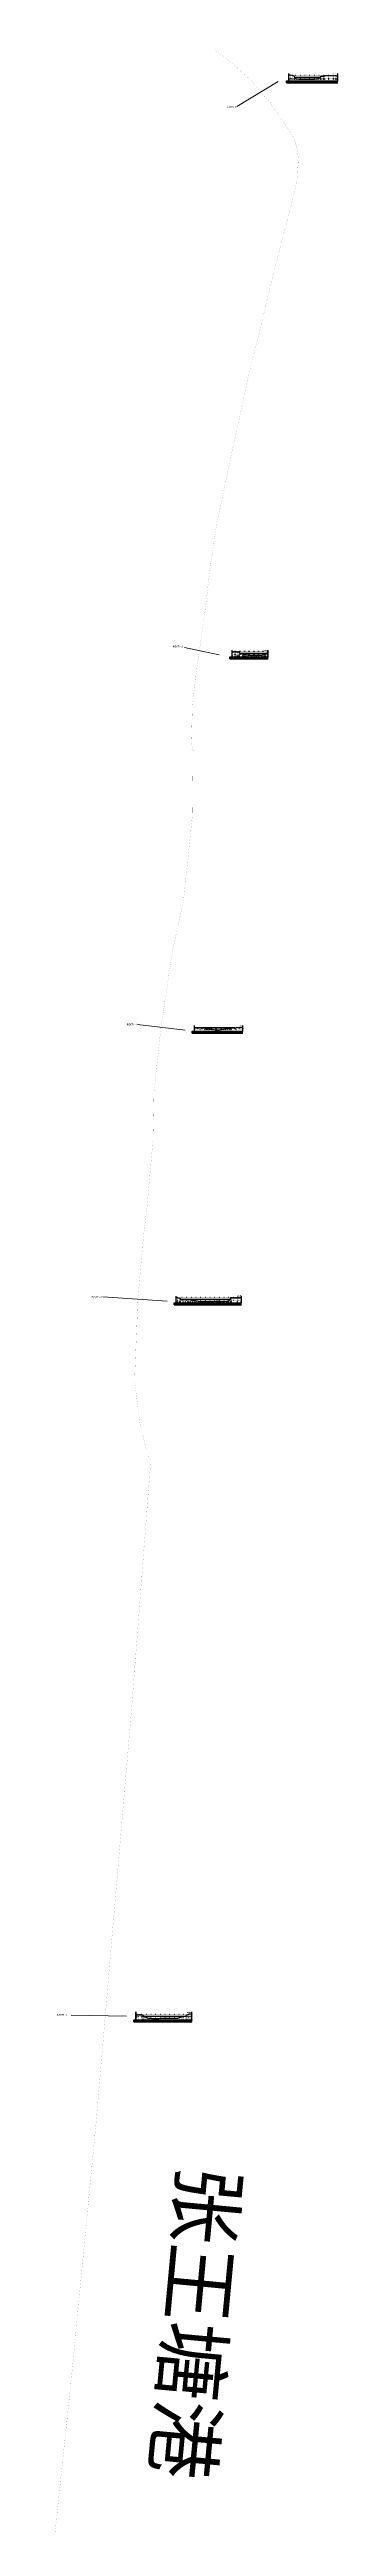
# Model space of a CAD drawing. Extents: x 492136 to 493043, y 3422856 to 3431441.
# Drawn here: x 492542 to 493043, y 3427133 to 3431441 of the extents above; entities that cross this region are included whole.
import ezdxf
from ezdxf.enums import TextEntityAlignment as Align

# ---------------------------------------------------------------- set-up
doc = ezdxf.new("R2010")
doc.units = 0
doc.header["$LTSCALE"] = 0.5
doc.linetypes.add('X4', pattern=[1.6, 0, -1.6])
for name, color, linetype in [('DMX', 1, 'CONTINUOUS'), ('zdm1', 2, 'CONTINUOUS'), ('ZDMT5', 3, 'CONTINUOUS'), ('ZJ', 7, 'CONTINUOUS'), ('图层1', 4, 'CONTINUOUS'), ('断面线', 7, 'CONTINUOUS'), ('河道名称', 7, 'CONTINUOUS')]:
    doc.layers.add(name, color=color, linetype=linetype)
doc.layers.add('县级河道', color=12, linetype='CONTINUOUS', lineweight=60)
doc.layers.add('断面号', color=7, linetype='CONTINUOUS', lineweight=30)
doc.styles.add('HZ', font='rs.shx', dxfattribs={"width": 0.8, "bigfont": 'hztxt.shx'})
doc.styles.add('宋体', font='')
doc.styles.add('微软雅黑', font='msyh.ttf')
doc.styles.get('宋体').set_extended_font_data('SimSun')

msp = doc.modelspace()

# ---------------------------------------------------------------- linework, layer by layer
at = {"layer": 'DMX', "linetype": 'Continuous', "flags": 128}
for points in [[(492957.4, 3431396.7), (492959.2, 3431396.8), (492962.3, 3431396.6), (492965.9, 3431394.4), (492966.1, 3431394.4), (492966.8, 3431392.5), (492969.7, 3431389.7), (492973.8, 3431389.6), (492979.1, 3431389.4), (492985.1, 3431389.3), (492987.9, 3431389.3), (492991.7, 3431389.4), (492996.8, 3431389.4), (493001.5, 3431389.4), (493005.4, 3431389.7), (493007.6, 3431389.8), (493011.7, 3431392.4), (493012, 3431394.4), (493012.7, 3431394.4), (493016.9, 3431394.6), (493017.4, 3431395.2), (493019, 3431395.3), (493026.2, 3431395.5), (493034.5, 3431395.1), (493037.6, 3431395.5), (493039.7, 3431395.4), (493041.2, 3431395.3)], [(492858.7, 3430393.3), (492863.8, 3430393.2), (492863.8, 3430393.3), (492866.8, 3430393.4), (492869.5, 3430393.2), (492869.5, 3430393.4), (492870.2, 3430392.6), (492870.6, 3430393.2), (492870.7, 3430393.2), (492870.9, 3430390.8), (492876.8, 3430389.1), (492878.1, 3430389.2), (492880.5, 3430388.9), (492882.8, 3430388.7), (492886.2, 3430387.5), (492891.2, 3430387.4), (492895, 3430387.4), (492898.2, 3430387.4), (492901.2, 3430387.7), (492904.7, 3430387.7), (492910.3, 3430387.8), (492914, 3430389.2), (492916.1, 3430389.3), (492919.5, 3430390.7), (492919.8, 3430392.7), (492920.2, 3430392.6)], [(492793.3, 3429740.2), (492802.7, 3429740.1), (492811.1, 3429738.5), (492812.6, 3429738.4), (492814.6, 3429738.3), (492816.9, 3429738), (492819.3, 3429737.6), (492821.6, 3429737.1), (492823.8, 3429736.8), (492826.4, 3429736.3), (492829.5, 3429735.9), (492832.9, 3429735.9), (492836.4, 3429736.1), (492839.9, 3429736.6), (492843.5, 3429737.2), (492847, 3429737.7), (492850.4, 3429738.1), (492853.2, 3429738.6), (492856.1, 3429738.8), (492857.3, 3429739), (492865.2, 3429740.2), (492876.4, 3429740.3)], [(492761.9, 3429270.3), (492763.2, 3429270), (492767.2, 3429268.9), (492767.3, 3429269.1), (492768.1, 3429269.1), (492768.5, 3429267.1), (492773.1, 3429266.9), (492777.5, 3429267), (492781.4, 3429266.9), (492783.3, 3429266.8), (492785.9, 3429266.5), (492789.3, 3429265.6), (492792.8, 3429264.7), (492796.1, 3429264.4), (492799.4, 3429263.9), (492802.8, 3429263.5), (492806.3, 3429263.2), (492809.8, 3429263.6), (492812.1, 3429263.5), (492816.1, 3429263.4), (492819.6, 3429263.3), (492823.2, 3429263.6), (492826.7, 3429263.6), (492830.7, 3429263.7), (492832.7, 3429263.7), (492834.4, 3429263.7), (492836.3, 3429263.7), (492838, 3429263.7), (492841.1, 3429263.6), (492844.7, 3429263.6), (492849.2, 3429263.7), (492851.8, 3429263.7), (492855.5, 3429267.5), (492855.5, 3429267.5), (492855.9, 3429270.1), (492855.9, 3429269.9), (492856.7, 3429270.1), (492857.1, 3429269.9), (492867.5, 3429270), (492873.8, 3429269.9)], [(492691.9, 3428022.5), (492695.6, 3428022.4), (492701.4, 3428022.4), (492702.8, 3428022), (492703.2, 3428022), (492704.1, 3428022), (492704.7, 3428020.2), (492706.7, 3428019.4), (492708.6, 3428019.2), (492711, 3428017.2), (492713.3, 3428016.9), (492715.3, 3428016.8), (492717.5, 3428016.7), (492720.3, 3428016.5), (492723.5, 3428016.4), (492727.3, 3428016.3), (492731, 3428016.4), (492734.7, 3428016.6), (492738.3, 3428016.6), (492742.1, 3428016.7), (492745.8, 3428016.7), (492749.5, 3428016.7), (492753.2, 3428016.8), (492757, 3428016.8), (492760.7, 3428016.7), (492764.2, 3428016.9), (492767.5, 3428018.1), (492770.4, 3428019.3), (492771.6, 3428019.6), (492773.6, 3428019.7), (492778.1, 3428020.2), (492778.6, 3428022.1), (492779, 3428022.1), (492781, 3428022.7), (492783.2, 3428023.6), (492783.2, 3428023.6), (492784.1, 3428024.5), (492786.6, 3428024.5), (492788.1, 3428024.4)]]:
    msp.add_lwpolyline(points, dxfattribs=at)
at = {"layer": 'zdm1', "linetype": 'X4'}
for p, q in [((492955.9, 3431396.3), (493042.7, 3431396.3)), ((492955.9, 3431391.3), (493042.7, 3431391.3)), ((492955.9, 3431386.3), (493042.7, 3431386.3)), ((492857.2, 3430394.5), (492921.7, 3430394.5)), ((492857.2, 3430389.5), (492921.7, 3430389.5)), ((492857.2, 3430384.5), (492921.7, 3430384.5)), ((492791.8, 3429738.4), (492877.9, 3429738.4)), ((492791.8, 3429733.4), (492877.9, 3429733.4)), ((492760.4, 3429270.9), (492875.3, 3429270.9)), ((492760.4, 3429265.9), (492875.3, 3429265.9)), ((492760.4, 3429260.9), (492875.3, 3429260.9)), ((492690.4, 3428024), (492789.6, 3428024)), ((492690.4, 3428019), (492789.6, 3428019)), ((492690.4, 3428014), (492789.6, 3428014))]:
    msp.add_line(p, q, dxfattribs=at)
at = {"layer": 'zdm1', "linetype": 'Continuous'}
for p, q in [((492956.8, 3431386.3), (492956.8, 3431399.3)), ((492956.9, 3431386.3), (492956.9, 3431399.3)), ((493041.6, 3431386.3), (493041.6, 3431399.3)), ((493041.7, 3431386.3), (493041.7, 3431399.3)), ((492952.9, 3431382.8), (492952.9, 3431386.3)), ((492952.9, 3431386.3), (492957.4, 3431386.3)), ((492952.9, 3431384.8), (493041.7, 3431384.8)), ((492952.9, 3431382.8), (493041.7, 3431382.8)), ((492956.9, 3431382.8), (492956.9, 3431386.3)), ((492957.4, 3431386.3), (493041.7, 3431386.3)), ((492854.2, 3430381), (492854.2, 3430384.5)), ((492854.2, 3430384.5), (492858.7, 3430384.5)), ((492854.2, 3430383), (492920.7, 3430383)), ((492854.2, 3430381), (492920.7, 3430381)), ((492858.1, 3430384.5), (492858.1, 3430396.5)), ((492858.2, 3430384.5), (492858.2, 3430396.5)), ((492858.2, 3430381), (492858.2, 3430384.5)), ((492858.7, 3430384.5), (492920.7, 3430384.5)), ((492920.6, 3430384.5), (492920.6, 3430396.5)), ((492920.7, 3430384.5), (492920.7, 3430396.5)), ((492788.8, 3429729.9), (492788.8, 3429733.4)), ((492788.8, 3429733.4), (492793.3, 3429733.4)), ((492788.8, 3429731.9), (492876.9, 3429731.9)), ((492788.8, 3429729.9), (492876.9, 3429729.9)), ((492792.8, 3429733.4), (492792.8, 3429743.4)), ((492792.8, 3429729.9), (492792.8, 3429733.4)), ((492792.9, 3429733.4), (492792.9, 3429743.4)), ((492793.3, 3429733.4), (492876.9, 3429733.4)), ((492876.8, 3429733.4), (492876.8, 3429743.4)), ((492876.9, 3429733.4), (492876.9, 3429743.4)), ((492757.4, 3429257.4), (492757.4, 3429260.9)), ((492757.4, 3429260.9), (492761.9, 3429260.9)), ((492757.4, 3429259.4), (492874.3, 3429259.4)), ((492757.4, 3429257.4), (492874.3, 3429257.4)), ((492761.3, 3429260.9), (492761.3, 3429272.9)), ((492761.4, 3429260.9), (492761.4, 3429272.9)), ((492761.4, 3429257.4), (492761.4, 3429260.9)), ((492761.9, 3429260.9), (492874.3, 3429260.9)), ((492874.3, 3429260.9), (492874.3, 3429272.9)), ((492874.4, 3429260.9), (492874.4, 3429272.9)), ((492687.4, 3428010.5), (492687.4, 3428014)), ((492687.4, 3428014), (492691.9, 3428014)), ((492687.4, 3428012.5), (492788.6, 3428012.5)), ((492687.4, 3428010.5), (492788.6, 3428010.5)), ((492691.4, 3428014), (492691.4, 3428028)), ((492691.4, 3428010.5), (492691.4, 3428014)), ((492691.5, 3428014), (492691.5, 3428028)), ((492691.9, 3428014), (492788.6, 3428014)), ((492788.5, 3428014), (492788.5, 3428028)), ((492788.6, 3428014), (492788.6, 3428028))]:
    msp.add_line(p, q, dxfattribs=at)
at = {"layer": 'zdm1', "linetype": 'Continuous', "flags": 128}
for points in [[(492956.9, 3431399.3, 0.1, 0.1, 0), (492956.9, 3431400.3, 0.1, 0.1, 0)], [(492956.9, 3431397.3, 0.1, 0.1, 0), (492956.9, 3431398.3, 0.1, 0.1, 0)], [(492956.9, 3431395.3, 0.1, 0.1, 0), (492956.9, 3431396.3, 0.1, 0.1, 0)], [(493041.7, 3431399.3, 0.1, 0.1, 0), (493041.7, 3431400.3, 0.1, 0.1, 0)], [(493041.7, 3431397.3, 0.1, 0.1, 0), (493041.7, 3431398.3, 0.1, 0.1, 0)], [(493041.7, 3431395.3, 0.1, 0.1, 0), (493041.7, 3431396.3, 0.1, 0.1, 0)], [(492956.9, 3431393.3, 0.1, 0.1, 0), (492956.9, 3431394.3, 0.1, 0.1, 0)], [(492956.9, 3431391.3, 0.1, 0.1, 0), (492956.9, 3431392.3, 0.1, 0.1, 0)], [(492956.9, 3431389.3, 0.1, 0.1, 0), (492956.9, 3431390.3, 0.1, 0.1, 0)], [(492956.9, 3431387.3, 0.1, 0.1, 0), (492956.9, 3431388.3, 0.1, 0.1, 0)], [(493041.7, 3431393.3, 0.1, 0.1, 0), (493041.7, 3431394.3, 0.1, 0.1, 0)], [(493041.7, 3431391.3, 0.1, 0.1, 0), (493041.7, 3431392.3, 0.1, 0.1, 0)], [(493041.7, 3431389.3, 0.1, 0.1, 0), (493041.7, 3431390.3, 0.1, 0.1, 0)], [(493041.7, 3431387.3, 0.1, 0.1, 0), (493041.7, 3431388.3, 0.1, 0.1, 0)], [(492858.2, 3430395.5, 0.1, 0.1, 0), (492858.2, 3430396.5, 0.1, 0.1, 0)], [(492858.2, 3430393.5, 0.1, 0.1, 0), (492858.2, 3430394.5, 0.1, 0.1, 0)], [(492858.2, 3430391.5, 0.1, 0.1, 0), (492858.2, 3430392.5, 0.1, 0.1, 0)], [(492858.2, 3430389.5, 0.1, 0.1, 0), (492858.2, 3430390.5, 0.1, 0.1, 0)], [(492858.2, 3430387.5, 0.1, 0.1, 0), (492858.2, 3430388.5, 0.1, 0.1, 0)], [(492858.2, 3430385.5, 0.1, 0.1, 0), (492858.2, 3430386.5, 0.1, 0.1, 0)], [(492920.7, 3430395.5, 0.1, 0.1, 0), (492920.7, 3430396.5, 0.1, 0.1, 0)], [(492920.7, 3430393.5, 0.1, 0.1, 0), (492920.7, 3430394.5, 0.1, 0.1, 0)], [(492920.7, 3430391.5, 0.1, 0.1, 0), (492920.7, 3430392.5, 0.1, 0.1, 0)], [(492920.7, 3430389.5, 0.1, 0.1, 0), (492920.7, 3430390.5, 0.1, 0.1, 0)], [(492920.7, 3430387.5, 0.1, 0.1, 0), (492920.7, 3430388.5, 0.1, 0.1, 0)], [(492920.7, 3430385.5, 0.1, 0.1, 0), (492920.7, 3430386.5, 0.1, 0.1, 0)], [(492792.8, 3429742.4, 0.1, 0.1, 0), (492792.8, 3429743.4, 0.1, 0.1, 0)], [(492792.8, 3429740.4, 0.1, 0.1, 0), (492792.8, 3429741.4, 0.1, 0.1, 0)], [(492792.8, 3429738.4, 0.1, 0.1, 0), (492792.8, 3429739.4, 0.1, 0.1, 0)], [(492792.8, 3429736.4, 0.1, 0.1, 0), (492792.8, 3429737.4, 0.1, 0.1, 0)], [(492792.8, 3429734.4, 0.1, 0.1, 0), (492792.8, 3429735.4, 0.1, 0.1, 0)], [(492876.9, 3429742.4, 0.1, 0.1, 0), (492876.9, 3429743.4, 0.1, 0.1, 0)], [(492876.9, 3429740.4, 0.1, 0.1, 0), (492876.9, 3429741.4, 0.1, 0.1, 0)], [(492876.9, 3429738.4, 0.1, 0.1, 0), (492876.9, 3429739.4, 0.1, 0.1, 0)], [(492876.9, 3429736.4, 0.1, 0.1, 0), (492876.9, 3429737.4, 0.1, 0.1, 0)], [(492876.9, 3429734.4, 0.1, 0.1, 0), (492876.9, 3429735.4, 0.1, 0.1, 0)], [(492761.4, 3429271.9, 0.1, 0.1, 0), (492761.4, 3429272.9, 0.1, 0.1, 0)], [(492761.4, 3429269.9, 0.1, 0.1, 0), (492761.4, 3429270.9, 0.1, 0.1, 0)], [(492761.4, 3429267.9, 0.1, 0.1, 0), (492761.4, 3429268.9, 0.1, 0.1, 0)], [(492761.4, 3429265.9, 0.1, 0.1, 0), (492761.4, 3429266.9, 0.1, 0.1, 0)], [(492761.4, 3429263.9, 0.1, 0.1, 0), (492761.4, 3429264.9, 0.1, 0.1, 0)], [(492761.4, 3429261.9, 0.1, 0.1, 0), (492761.4, 3429262.9, 0.1, 0.1, 0)], [(492874.3, 3429271.9, 0.1, 0.1, 0), (492874.3, 3429272.9, 0.1, 0.1, 0)], [(492874.3, 3429269.9, 0.1, 0.1, 0), (492874.3, 3429270.9, 0.1, 0.1, 0)], [(492874.3, 3429267.9, 0.1, 0.1, 0), (492874.3, 3429268.9, 0.1, 0.1, 0)], [(492874.3, 3429265.9, 0.1, 0.1, 0), (492874.3, 3429266.9, 0.1, 0.1, 0)], [(492874.3, 3429263.9, 0.1, 0.1, 0), (492874.3, 3429264.9, 0.1, 0.1, 0)], [(492874.3, 3429261.9, 0.1, 0.1, 0), (492874.3, 3429262.9, 0.1, 0.1, 0)], [(492691.4, 3428027, 0.1, 0.1, 0), (492691.4, 3428028, 0.1, 0.1, 0)], [(492691.4, 3428025, 0.1, 0.1, 0), (492691.4, 3428026, 0.1, 0.1, 0)], [(492691.4, 3428023, 0.1, 0.1, 0), (492691.4, 3428024, 0.1, 0.1, 0)], [(492691.4, 3428021, 0.1, 0.1, 0), (492691.4, 3428022, 0.1, 0.1, 0)], [(492691.4, 3428019, 0.1, 0.1, 0), (492691.4, 3428020, 0.1, 0.1, 0)], [(492691.4, 3428017, 0.1, 0.1, 0), (492691.4, 3428018, 0.1, 0.1, 0)], [(492691.4, 3428015, 0.1, 0.1, 0), (492691.4, 3428016, 0.1, 0.1, 0)], [(492788.6, 3428027, 0.1, 0.1, 0), (492788.6, 3428028, 0.1, 0.1, 0)], [(492788.6, 3428025, 0.1, 0.1, 0), (492788.6, 3428026, 0.1, 0.1, 0)], [(492788.6, 3428023, 0.1, 0.1, 0), (492788.6, 3428024, 0.1, 0.1, 0)], [(492788.6, 3428021, 0.1, 0.1, 0), (492788.6, 3428022, 0.1, 0.1, 0)], [(492788.6, 3428019, 0.1, 0.1, 0), (492788.6, 3428020, 0.1, 0.1, 0)], [(492788.6, 3428017, 0.1, 0.1, 0), (492788.6, 3428018, 0.1, 0.1, 0)], [(492788.6, 3428015, 0.1, 0.1, 0), (492788.6, 3428016, 0.1, 0.1, 0)]]:
    msp.add_lwpolyline(points, format="xyseb", dxfattribs=at)
at = {"layer": 'ZDMT5', "linetype": 'X4'}
for p, q in [((492957.4, 3431386.3), (492957.4, 3431396.7)), ((492959.2, 3431386.3), (492959.2, 3431396.8)), ((492962.3, 3431386.3), (492962.3, 3431396.6)), ((493017.4, 3431386.3), (493017.4, 3431395.2)), ((493019, 3431386.3), (493019, 3431395.3)), ((493026.2, 3431386.3), (493026.2, 3431395.5)), ((493034.5, 3431386.3), (493034.5, 3431395.1)), ((493037.6, 3431386.3), (493037.6, 3431395.5)), ((493039.7, 3431386.3), (493039.7, 3431395.4)), ((493041.2, 3431386.3), (493041.2, 3431395.3)), ((492965.9, 3431386.3), (492965.9, 3431394.4)), ((492966.1, 3431386.3), (492966.1, 3431394.4)), ((492966.8, 3431386.3), (492966.8, 3431392.5)), ((492969.7, 3431386.3), (492969.7, 3431389.7)), ((492973.8, 3431386.3), (492973.8, 3431389.6)), ((492979.1, 3431386.3), (492979.1, 3431389.4)), ((492985.1, 3431386.3), (492985.1, 3431389.3)), ((492987.9, 3431386.3), (492987.9, 3431389.3)), ((492991.7, 3431386.3), (492991.7, 3431389.4)), ((492996.8, 3431386.3), (492996.8, 3431389.4)), ((493001.5, 3431386.3), (493001.5, 3431389.4)), ((493005.4, 3431386.3), (493005.4, 3431389.7)), ((493007.6, 3431386.3), (493007.6, 3431389.8)), ((493011.7, 3431386.3), (493011.7, 3431392.4)), ((493012, 3431386.3), (493012, 3431394.4)), ((493012.7, 3431386.3), (493012.7, 3431394.4)), ((493016.9, 3431386.3), (493016.9, 3431394.6)), ((492858.7, 3430384.5), (492858.7, 3430393.3)), ((492863.8, 3430384.5), (492863.8, 3430393.3)), ((492863.8, 3430384.5), (492863.8, 3430393.2)), ((492866.8, 3430384.5), (492866.8, 3430393.4)), ((492869.5, 3430384.5), (492869.5, 3430393.4)), ((492869.5, 3430384.5), (492869.5, 3430393.2)), ((492870.2, 3430384.5), (492870.2, 3430392.6)), ((492870.6, 3430384.5), (492870.6, 3430393.2)), ((492870.7, 3430384.5), (492870.7, 3430393.2)), ((492870.9, 3430384.5), (492870.9, 3430390.8)), ((492876.8, 3430384.5), (492876.8, 3430389.1)), ((492878.1, 3430384.5), (492878.1, 3430389.2)), ((492880.5, 3430384.5), (492880.5, 3430388.9)), ((492882.8, 3430384.5), (492882.8, 3430388.7)), ((492886.2, 3430384.5), (492886.2, 3430387.5)), ((492891.2, 3430384.5), (492891.2, 3430387.4)), ((492895, 3430384.5), (492895, 3430387.4)), ((492898.2, 3430384.5), (492898.2, 3430387.4)), ((492901.2, 3430384.5), (492901.2, 3430387.7)), ((492904.7, 3430384.5), (492904.7, 3430387.7)), ((492910.3, 3430384.5), (492910.3, 3430387.8)), ((492914, 3430384.5), (492914, 3430389.2)), ((492916.1, 3430384.5), (492916.1, 3430389.3)), ((492919.5, 3430384.5), (492919.5, 3430390.7)), ((492919.8, 3430384.5), (492919.8, 3430392.7)), ((492920.2, 3430384.5), (492920.2, 3430392.6)), ((492793.3, 3429733.4), (492793.3, 3429740.2)), ((492802.7, 3429733.4), (492802.7, 3429740.1)), ((492811.1, 3429733.4), (492811.1, 3429738.5)), ((492812.6, 3429733.4), (492812.6, 3429738.4)), ((492814.6, 3429733.4), (492814.6, 3429738.3)), ((492816.9, 3429733.4), (492816.9, 3429738)), ((492819.3, 3429733.4), (492819.3, 3429737.6)), ((492821.6, 3429733.4), (492821.6, 3429737.1)), ((492823.8, 3429733.4), (492823.8, 3429736.8)), ((492826.4, 3429733.4), (492826.4, 3429736.3)), ((492829.5, 3429733.4), (492829.5, 3429735.9)), ((492832.9, 3429733.4), (492832.9, 3429735.9)), ((492836.4, 3429733.4), (492836.4, 3429736.1)), ((492839.9, 3429733.4), (492839.9, 3429736.6)), ((492843.5, 3429733.4), (492843.5, 3429737.2)), ((492847, 3429733.4), (492847, 3429737.7)), ((492850.4, 3429733.4), (492850.4, 3429738.1)), ((492853.2, 3429733.4), (492853.2, 3429738.6)), ((492856.1, 3429733.4), (492856.1, 3429738.8)), ((492857.3, 3429733.4), (492857.3, 3429739)), ((492865.2, 3429733.4), (492865.2, 3429740.2)), ((492876.4, 3429733.4), (492876.4, 3429740.3)), ((492761.9, 3429260.9), (492761.9, 3429270.3)), ((492763.2, 3429260.9), (492763.2, 3429270)), ((492767.2, 3429260.9), (492767.2, 3429268.9)), ((492767.3, 3429260.9), (492767.3, 3429269.1)), ((492768.1, 3429260.9), (492768.1, 3429269.1)), ((492768.5, 3429260.9), (492768.5, 3429267.1)), ((492773.1, 3429260.9), (492773.1, 3429266.9)), ((492777.5, 3429260.9), (492777.5, 3429267)), ((492781.4, 3429260.9), (492781.4, 3429266.9)), ((492783.3, 3429260.9), (492783.3, 3429266.8)), ((492785.9, 3429260.9), (492785.9, 3429266.5)), ((492789.3, 3429260.9), (492789.3, 3429265.6)), ((492792.8, 3429260.9), (492792.8, 3429264.7)), ((492796.1, 3429260.9), (492796.1, 3429264.4)), ((492799.4, 3429260.9), (492799.4, 3429263.9)), ((492802.8, 3429260.9), (492802.8, 3429263.5)), ((492806.3, 3429260.9), (492806.3, 3429263.2)), ((492809.8, 3429260.9), (492809.8, 3429263.6)), ((492812.1, 3429260.9), (492812.1, 3429263.5)), ((492816.1, 3429260.9), (492816.1, 3429263.4)), ((492819.6, 3429260.9), (492819.6, 3429263.3)), ((492823.2, 3429260.9), (492823.2, 3429263.6)), ((492826.7, 3429260.9), (492826.7, 3429263.6)), ((492830.7, 3429260.9), (492830.7, 3429263.7)), ((492832.7, 3429260.9), (492832.7, 3429263.7)), ((492834.4, 3429260.9), (492834.4, 3429263.7)), ((492836.3, 3429260.9), (492836.3, 3429263.7)), ((492838, 3429260.9), (492838, 3429263.7)), ((492841.1, 3429260.9), (492841.1, 3429263.6)), ((492844.7, 3429260.9), (492844.7, 3429263.6)), ((492849.2, 3429260.9), (492849.2, 3429263.7)), ((492851.8, 3429260.9), (492851.8, 3429263.7)), ((492855.5, 3429260.9), (492855.5, 3429267.5)), ((492855.5, 3429260.9), (492855.5, 3429267.5)), ((492855.9, 3429260.9), (492855.9, 3429270.1)), ((492855.9, 3429260.9), (492855.9, 3429269.9)), ((492856.7, 3429260.9), (492856.7, 3429270.1)), ((492857.1, 3429260.9), (492857.1, 3429269.9)), ((492867.5, 3429260.9), (492867.5, 3429270)), ((492873.8, 3429260.9), (492873.8, 3429269.9)), ((492691.9, 3428014), (492691.9, 3428022.5)), ((492695.6, 3428014), (492695.6, 3428022.4)), ((492701.4, 3428014), (492701.4, 3428022.4)), ((492702.8, 3428014), (492702.8, 3428022)), ((492703.2, 3428014), (492703.2, 3428022)), ((492704.1, 3428014), (492704.1, 3428022)), ((492704.7, 3428014), (492704.7, 3428020.2)), ((492706.7, 3428014), (492706.7, 3428019.4)), ((492708.6, 3428014), (492708.6, 3428019.2)), ((492711, 3428014), (492711, 3428017.2)), ((492713.3, 3428014), (492713.3, 3428016.9)), ((492715.3, 3428014), (492715.3, 3428016.8)), ((492717.5, 3428014), (492717.5, 3428016.7)), ((492720.3, 3428014), (492720.3, 3428016.5)), ((492723.5, 3428014), (492723.5, 3428016.4)), ((492727.3, 3428014), (492727.3, 3428016.3)), ((492731, 3428014), (492731, 3428016.4)), ((492734.7, 3428014), (492734.7, 3428016.6)), ((492738.3, 3428014), (492738.3, 3428016.6)), ((492742.1, 3428014), (492742.1, 3428016.7)), ((492745.8, 3428014), (492745.8, 3428016.7)), ((492749.5, 3428014), (492749.5, 3428016.7)), ((492753.2, 3428014), (492753.2, 3428016.8)), ((492757, 3428014), (492757, 3428016.8)), ((492760.7, 3428014), (492760.7, 3428016.7)), ((492764.2, 3428014), (492764.2, 3428016.9)), ((492767.5, 3428014), (492767.5, 3428018.1)), ((492770.4, 3428014), (492770.4, 3428019.3)), ((492771.6, 3428014), (492771.6, 3428019.6)), ((492773.6, 3428014), (492773.6, 3428019.7)), ((492778.1, 3428014), (492778.1, 3428020.2)), ((492778.6, 3428014), (492778.6, 3428022.1)), ((492779, 3428014), (492779, 3428022.1)), ((492781, 3428014), (492781, 3428022.7)), ((492783.2, 3428014), (492783.2, 3428023.6)), ((492783.2, 3428014), (492783.2, 3428023.6)), ((492784.1, 3428014), (492784.1, 3428024.5)), ((492786.6, 3428014), (492786.6, 3428024.5)), ((492788.1, 3428014), (492788.1, 3428024.4))]:
    msp.add_line(p, q, dxfattribs=at)
at = {"layer": 'ZDMT5', "linetype": 'Continuous'}
for p, q in [((492957.4, 3431382.8), (492957.4, 3431386.3)), ((492959.2, 3431382.8), (492959.2, 3431386.3)), ((492962.3, 3431382.8), (492962.3, 3431386.3)), ((492965.9, 3431382.8), (492965.9, 3431386.3)), ((492966.8, 3431382.8), (492966.8, 3431386.3)), ((492969.7, 3431382.8), (492969.7, 3431386.3)), ((492973.8, 3431382.8), (492973.8, 3431386.3)), ((492979.1, 3431382.8), (492979.1, 3431386.3)), ((492985.1, 3431382.8), (492985.1, 3431386.3)), ((492987.9, 3431382.8), (492987.9, 3431386.3)), ((492991.7, 3431382.8), (492991.7, 3431386.3)), ((492996.8, 3431382.8), (492996.8, 3431386.3)), ((493001.5, 3431382.8), (493001.5, 3431386.3)), ((493005.4, 3431382.8), (493005.4, 3431386.3)), ((493007.6, 3431382.8), (493007.6, 3431386.3)), ((493011.7, 3431382.8), (493011.7, 3431386.3)), ((493012, 3431382.8), (493012, 3431386.3)), ((493012.7, 3431382.8), (493012.7, 3431386.3)), ((493016.9, 3431382.8), (493016.9, 3431386.3)), ((493017.4, 3431382.8), (493017.4, 3431386.3)), ((493019, 3431382.8), (493019, 3431386.3)), ((493026.2, 3431382.8), (493026.2, 3431386.3)), ((493034.5, 3431382.8), (493034.5, 3431386.3)), ((493037.6, 3431382.8), (493037.6, 3431386.3)), ((493039.7, 3431382.8), (493039.7, 3431386.3)), ((493041.2, 3431382.8), (493041.2, 3431386.3)), ((492858.7, 3430381), (492858.7, 3430384.5)), ((492863.8, 3430381), (492863.8, 3430384.5)), ((492866.8, 3430381), (492866.8, 3430384.5)), ((492869.5, 3430381), (492869.5, 3430384.5)), ((492870.2, 3430381), (492870.2, 3430384.5)), ((492870.6, 3430381), (492870.6, 3430384.5)), ((492876.8, 3430381), (492876.8, 3430384.5)), ((492878.1, 3430381), (492878.1, 3430384.5)), ((492880.5, 3430381), (492880.5, 3430384.5)), ((492882.8, 3430381), (492882.8, 3430384.5)), ((492886.2, 3430381), (492886.2, 3430384.5)), ((492891.2, 3430381), (492891.2, 3430384.5)), ((492895, 3430381), (492895, 3430384.5)), ((492898.2, 3430381), (492898.2, 3430384.5)), ((492901.2, 3430381), (492901.2, 3430384.5)), ((492904.7, 3430381), (492904.7, 3430384.5)), ((492910.3, 3430381), (492910.3, 3430384.5)), ((492914, 3430381), (492914, 3430384.5)), ((492916.1, 3430381), (492916.1, 3430384.5)), ((492919.5, 3430381), (492919.5, 3430384.5)), ((492920.2, 3430381), (492920.2, 3430384.5)), ((492793.3, 3429729.9), (492793.3, 3429733.4)), ((492802.7, 3429729.9), (492802.7, 3429733.4)), ((492811.1, 3429729.9), (492811.1, 3429733.4)), ((492812.6, 3429729.9), (492812.6, 3429733.4)), ((492814.6, 3429729.9), (492814.6, 3429733.4)), ((492816.9, 3429729.9), (492816.9, 3429733.4)), ((492819.3, 3429729.9), (492819.3, 3429733.4)), ((492821.6, 3429729.9), (492821.6, 3429733.4)), ((492823.8, 3429729.9), (492823.8, 3429733.4)), ((492826.4, 3429729.9), (492826.4, 3429733.4)), ((492829.5, 3429729.9), (492829.5, 3429733.4)), ((492832.9, 3429729.9), (492832.9, 3429733.4)), ((492836.4, 3429729.9), (492836.4, 3429733.4)), ((492839.9, 3429729.9), (492839.9, 3429733.4)), ((492843.5, 3429729.9), (492843.5, 3429733.4)), ((492847, 3429729.9), (492847, 3429733.4)), ((492850.4, 3429729.9), (492850.4, 3429733.4)), ((492853.2, 3429729.9), (492853.2, 3429733.4)), ((492856.1, 3429729.9), (492856.1, 3429733.4)), ((492857.3, 3429729.9), (492857.3, 3429733.4)), ((492865.2, 3429729.9), (492865.2, 3429733.4)), ((492876.4, 3429729.9), (492876.4, 3429733.4)), ((492761.9, 3429257.4), (492761.9, 3429260.9)), ((492763.2, 3429257.4), (492763.2, 3429260.9)), ((492767.2, 3429257.4), (492767.2, 3429260.9)), ((492768.1, 3429257.4), (492768.1, 3429260.9)), ((492768.5, 3429257.4), (492768.5, 3429260.9)), ((492773.1, 3429257.4), (492773.1, 3429260.9)), ((492777.5, 3429257.4), (492777.5, 3429260.9)), ((492781.4, 3429257.4), (492781.4, 3429260.9)), ((492783.3, 3429257.4), (492783.3, 3429260.9)), ((492785.9, 3429257.4), (492785.9, 3429260.9)), ((492789.3, 3429257.4), (492789.3, 3429260.9)), ((492792.8, 3429257.4), (492792.8, 3429260.9)), ((492796.1, 3429257.4), (492796.1, 3429260.9)), ((492799.4, 3429257.4), (492799.4, 3429260.9)), ((492802.8, 3429257.4), (492802.8, 3429260.9)), ((492806.3, 3429257.4), (492806.3, 3429260.9)), ((492809.8, 3429257.4), (492809.8, 3429260.9)), ((492812.1, 3429257.4), (492812.1, 3429260.9)), ((492816.1, 3429257.4), (492816.1, 3429260.9)), ((492819.6, 3429257.4), (492819.6, 3429260.9)), ((492823.2, 3429257.4), (492823.2, 3429260.9)), ((492826.7, 3429257.4), (492826.7, 3429260.9)), ((492830.7, 3429257.4), (492830.7, 3429260.9)), ((492832.7, 3429257.4), (492832.7, 3429260.9)), ((492834.4, 3429257.4), (492834.4, 3429260.9)), ((492836.3, 3429257.4), (492836.3, 3429260.9)), ((492838, 3429257.4), (492838, 3429260.9)), ((492841.1, 3429257.4), (492841.1, 3429260.9)), ((492844.7, 3429257.4), (492844.7, 3429260.9)), ((492849.2, 3429257.4), (492849.2, 3429260.9)), ((492851.8, 3429257.4), (492851.8, 3429260.9)), ((492855.5, 3429257.4), (492855.5, 3429260.9)), ((492855.9, 3429257.4), (492855.9, 3429260.9)), ((492856.7, 3429257.4), (492856.7, 3429260.9)), ((492857.1, 3429257.4), (492857.1, 3429260.9)), ((492867.5, 3429257.4), (492867.5, 3429260.9)), ((492873.8, 3429257.4), (492873.8, 3429260.9)), ((492691.9, 3428010.5), (492691.9, 3428014)), ((492695.6, 3428010.5), (492695.6, 3428014)), ((492701.4, 3428010.5), (492701.4, 3428014)), ((492702.8, 3428010.5), (492702.8, 3428014)), ((492703.2, 3428010.5), (492703.2, 3428014)), ((492704.1, 3428010.5), (492704.1, 3428014)), ((492704.7, 3428010.5), (492704.7, 3428014)), ((492706.7, 3428010.5), (492706.7, 3428014)), ((492708.6, 3428010.5), (492708.6, 3428014)), ((492711, 3428010.5), (492711, 3428014)), ((492713.3, 3428010.5), (492713.3, 3428014)), ((492715.3, 3428010.5), (492715.3, 3428014)), ((492717.5, 3428010.5), (492717.5, 3428014)), ((492720.3, 3428010.5), (492720.3, 3428014)), ((492723.5, 3428010.5), (492723.5, 3428014)), ((492727.3, 3428010.5), (492727.3, 3428014)), ((492731, 3428010.5), (492731, 3428014)), ((492734.7, 3428010.5), (492734.7, 3428014)), ((492738.3, 3428010.5), (492738.3, 3428014)), ((492742.1, 3428010.5), (492742.1, 3428014)), ((492745.8, 3428010.5), (492745.8, 3428014)), ((492749.5, 3428010.5), (492749.5, 3428014)), ((492753.2, 3428010.5), (492753.2, 3428014)), ((492757, 3428010.5), (492757, 3428014)), ((492760.7, 3428010.5), (492760.7, 3428014)), ((492764.2, 3428010.5), (492764.2, 3428014)), ((492767.5, 3428010.5), (492767.5, 3428014)), ((492770.4, 3428010.5), (492770.4, 3428014)), ((492771.6, 3428010.5), (492771.6, 3428014)), ((492773.6, 3428010.5), (492773.6, 3428014)), ((492778.1, 3428010.5), (492778.1, 3428014)), ((492778.6, 3428010.5), (492778.6, 3428014)), ((492779, 3428010.5), (492779, 3428014)), ((492781, 3428010.5), (492781, 3428014)), ((492783.2, 3428010.5), (492783.2, 3428014)), ((492784.1, 3428010.5), (492784.1, 3428014)), ((492786.6, 3428010.5), (492786.6, 3428014)), ((492788.1, 3428010.5), (492788.1, 3428014))]:
    msp.add_line(p, q, dxfattribs=at)
at = {"layer": '县级河道', "lineweight": 0, "const_width": 0.1}
msp.add_lwpolyline([(492828.3, 3431440.8), (492862.8, 3431412.9), (492891.4, 3431386.9), (492924.6, 3431347.9), (492950.6, 3431310.2), (492966.5, 3431283.5), (492970.4, 3431271.6), (492971.9, 3431263.2), (492973.3, 3431250.3), (492970.7, 3431212.6), (492961.6, 3431173.6), (492928.8, 3431046.8), (492911, 3430972.1), (492902.8, 3430936.6), (492891.7, 3430896.3), (492880.7, 3430846.5), (492869.9, 3430794), (492859.8, 3430750), (492830.6, 3430609.8), (492819.8, 3430536.4), (492810.6, 3430459.5), (492804.8, 3430418.8), (492797.8, 3430371.3), (492789.4, 3430301.3), (492787.5, 3430234.9), (492790.6, 3430221.7), (492790, 3430167.6), (492789.4, 3430110.1), (492773.7, 3429958.6), (492755.3, 3429876.2), (492735, 3429742.2), (492722.7, 3429628.5), (492720.8, 3429543), (492711, 3429432.4), (492704.3, 3429375.2), (492695, 3429271.9), (492688.9, 3429125.6), (492698.3, 3429051.3), (492711.6, 3428997.1), (492717.1, 3428986.9), (492684.2, 3428560.1), (492622.3, 3427836.7), (492579, 3427387.8), (492541.6, 3427033.9)], dxfattribs=at)
at = {"layer": '图层1', "linetype": 'Continuous'}
for p, q in [((492966.7, 3431392.9), (493011.8, 3431392.9)), ((492870.9, 3430391.1), (492919.6, 3430391.1)), ((492804, 3429739.9), (492862.9, 3429739.9)), ((492768.5, 3429267.4), (492855.4, 3429267.4)), ((492704.6, 3428020.4), (492778.2, 3428020.4))]:
    msp.add_line(p, q, dxfattribs=at)
at = {"layer": '断面线', "color": 3, "lineweight": 0}
for points in [[(492866.6, 3431341.7, 0), (492938.2, 3431385.1, 0)], [(492775.7, 3430400.6, 0), (492836, 3430388.2, 0)], [(492694.2, 3429745.4, 0), (492776.6, 3429735.1, 0)], [(492633.8, 3429271.5, 0), (492745.5, 3429264.2, 0)], [(492578.6, 3428021.9, 5.4), (492674.8, 3428020.1, 0)]]:
    msp.add_polyline3d(points, dxfattribs=at)

# ---------------------------------------------------------------- texts
at = {"layer": 'zdm1', "linetype": 'Continuous', "style": 'HZ', "width": 0.8}
for s, p in [('5', (492956.8, 3431396.3)), ('-5', (492956.8, 3431386.3)), ('0', (492956.8, 3431391.3)), ('-5', (492858.1, 3430384.5)), ('5', (492858.1, 3430394.5)), ('0', (492858.1, 3430389.5)), ('-5', (492792.7, 3429733.4)), ('0', (492792.7, 3429738.4)), ('-5', (492761.3, 3429260.9)), ('5', (492761.3, 3429270.9)), ('0', (492761.3, 3429265.9)), ('-5', (492691.3, 3428014)), ('5', (492691.3, 3428024)), ('0', (492691.3, 3428019))]:
    msp.add_text(s, height=0.3, dxfattribs=at).set_placement(p, align=Align.BOTTOM_RIGHT)
for s, p in [('5', (493041.8, 3431396.3)), ('0', (493041.8, 3431391.3)), ('-5', (493041.8, 3431386.3)), ('5', (492920.8, 3430394.5)), ('0', (492920.8, 3430389.5)), ('-5', (492920.8, 3430384.5)), ('0', (492877, 3429738.4)), ('-5', (492877, 3429733.4)), ('5', (492874.4, 3429270.9)), ('0', (492874.4, 3429265.9)), ('-5', (492874.4, 3429260.9)), ('5', (492788.7, 3428024)), ('0', (492788.7, 3428019)), ('-5', (492788.7, 3428014))]:
    msp.add_text(s, height=0.3, dxfattribs=at).set_placement(p)
for s, height, p in [('地 面 高 程', 0.6, (492954.9, 3431385.6)), ('里    程', 0.6, (492954.9, 3431383.8)), ('长ZWTG-1', 0.4, (492999.3, 3431382.4)), ('地 面 高 程', 0.6, (492856.2, 3430383.8)), ('里    程', 0.6, (492856.2, 3430382)), ('长ZWTG-2', 0.4, (492889.4, 3430380.6)), ('地 面 高 程', 0.6, (492790.8, 3429732.6)), ('里    程', 0.6, (492790.8, 3429730.9)), ('长ZWTG-3', 0.4, (492834.9, 3429729.5)), ('地 面 高 程', 0.6, (492759.4, 3429260.1)), ('里    程', 0.6, (492759.4, 3429258.4)), ('长ZWTG-4', 0.4, (492817.8, 3429257)), ('地 面 高 程', 0.6, (492689.4, 3428013.2)), ('里    程', 0.6, (492689.4, 3428011.5)), ('长ZWTG-5', 0.4, (492740, 3428010.1))]:
    msp.add_text(s, height=height, dxfattribs=at).set_placement(p, align=Align.MIDDLE)
at = {"layer": 'ZDMT5', "linetype": 'Continuous', "style": 'HZ', "width": 0.8}
for p in [(493040.7, 3431398.8), (492919.7, 3430395), (492875.9, 3429741.9), (492873.3, 3429272.4), (492787.6, 3428026.5)]:
    msp.add_text('比例尺:  横向 1:1  纵向 1:1', height=0.5, dxfattribs=at).set_placement(p, align=Align.BOTTOM_RIGHT)
for s, p in [('5.40', (492957.3, 3431385.6)), ('0+000.0', (492957.3, 3431383.8)), ('5.44', (492959.2, 3431385.6)), ('0+001.9', (492959.2, 3431383.8)), ('5.24', (492962.2, 3431385.6)), ('0+004.9', (492962.2, 3431383.8)), ('3.09', (492965.8, 3431385.6)), ('0+008.5', (492965.8, 3431383.8)), ('1.17', (492966.8, 3431385.6)), ('0+009.5', (492966.8, 3431383.8)), ('-1.61', (492969.6, 3431385.6)), ('0+012.3', (492969.6, 3431383.8)), ('-1.75', (492973.7, 3431385.6)), ('0+016.4', (492973.7, 3431383.8)), ('-1.90', (492979.1, 3431385.6)), ('0+021.8', (492979.1, 3431383.8)), ('-2.01', (492985, 3431385.6)), ('0+027.7', (492985, 3431383.8)), ('-2.08', (492987.8, 3431385.6)), ('0+030.5', (492987.8, 3431383.8)), ('-1.92', (492991.7, 3431385.6)), ('0+034.4', (492991.7, 3431383.8)), ('-1.90', (492996.7, 3431385.6)), ('0+039.4', (492996.7, 3431383.8)), ('-1.95', (493001.5, 3431385.6)), ('0+044.2', (493001.5, 3431383.8)), ('-1.64', (493005.4, 3431385.6)), ('0+048.1', (493005.4, 3431383.8)), ('-1.50', (493007.6, 3431385.6)), ('0+050.3', (493007.6, 3431383.8)), ('1.04', (493011.7, 3431385.6)), ('0+054.4', (493011.7, 3431383.8)), ('3.04', (493012, 3431385.6)), ('0+054.7', (493012, 3431383.8)), ('3.03', (493012.6, 3431385.6)), ('0+055.3', (493012.6, 3431383.8)), ('3.30', (493016.9, 3431385.6)), ('0+059.6', (493016.9, 3431383.8)), ('3.88', (493017.3, 3431385.6)), ('0+060.0', (493017.3, 3431383.8)), ('3.98', (493018.9, 3431385.6)), ('0+061.6', (493018.9, 3431383.8)), ('4.21', (493026.1, 3431385.6)), ('0+068.8', (493026.1, 3431383.8)), ('3.78', (493034.5, 3431385.6)), ('0+077.2', (493034.5, 3431383.8)), ('4.14', (493037.5, 3431385.6)), ('0+080.2', (493037.5, 3431383.8)), ('4.11', (493039.6, 3431385.6)), ('0+082.3', (493039.6, 3431383.8)), ('4.01', (493041.1, 3431385.6)), ('0+083.8', (493041.1, 3431383.8)), ('3.82', (492858.6, 3430383.8)), ('0+000.0', (492858.6, 3430382)), ('3.67', (492863.7, 3430383.8)), ('0+005.1', (492863.7, 3430382)), ('3.83', (492866.8, 3430383.8)), ('0+008.1', (492866.8, 3430382)), ('3.63', (492869.4, 3430383.8)), ('0+010.8', (492869.4, 3430382)), ('3.04', (492870.2, 3430383.8)), ('0+011.6', (492870.2, 3430382)), ('3.65', (492870.6, 3430383.8)), ('0+012.0', (492870.6, 3430382)), ('-0.46', (492876.8, 3430383.8)), ('0+018.1', (492876.8, 3430382)), ('-0.35', (492878, 3430383.8)), ('0+019.4', (492878, 3430382)), ('-0.58', (492880.5, 3430383.8)), ('0+021.8', (492880.5, 3430382)), ('-0.80', (492882.7, 3430383.8)), ('0+024.1', (492882.7, 3430382)), ('-2.00', (492886.2, 3430383.8)), ('0+027.5', (492886.2, 3430382)), ('-2.10', (492891.1, 3430383.8)), ('0+032.5', (492891.1, 3430382)), ('-2.09', (492895, 3430383.8)), ('0+036.4', (492895, 3430382)), ('-2.15', (492898.2, 3430383.8)), ('0+039.6', (492898.2, 3430382)), ('-1.84', (492901.2, 3430383.8)), ('0+042.5', (492901.2, 3430382)), ('-1.80', (492904.7, 3430383.8)), ('0+046.0', (492904.7, 3430382)), ('-1.77', (492910.3, 3430383.8)), ('0+051.6', (492910.3, 3430382)), ('-0.32', (492914, 3430383.8)), ('0+055.4', (492914, 3430382)), ('-0.22', (492916.1, 3430383.8)), ('0+057.4', (492916.1, 3430382)), ('1.14', (492919.4, 3430383.8)), ('0+060.8', (492919.4, 3430382)), ('3.08', (492920.1, 3430383.8)), ('0+061.5', (492920.1, 3430382)), ('1.80', (492793.3, 3429732.6)), ('0+000.0', (492793.3, 3429730.9)), ('1.77', (492802.7, 3429732.6)), ('0+009.4', (492802.7, 3429730.9)), ('0.16', (492811.1, 3429732.6)), ('0+017.8', (492811.1, 3429730.9)), ('-0.01', (492812.6, 3429732.6)), ('0+019.3', (492812.6, 3429730.9)), ('-0.10', (492814.5, 3429732.6)), ('0+021.3', (492814.5, 3429730.9)), ('-0.37', (492816.9, 3429732.6)), ('0+023.6', (492816.9, 3429730.9)), ('-0.79', (492819.2, 3429732.6)), ('0+025.9', (492819.2, 3429730.9)), ('-1.25', (492821.5, 3429732.6)), ('0+028.2', (492821.5, 3429730.9)), ('-1.54', (492823.8, 3429732.6)), ('0+030.5', (492823.8, 3429730.9)), ('-2.04', (492826.3, 3429732.6)), ('0+033.1', (492826.3, 3429730.9)), ('-2.45', (492829.4, 3429732.6)), ('0+036.2', (492829.4, 3429730.9)), ('-2.46', (492832.8, 3429732.6)), ('0+039.5', (492832.8, 3429730.9)), ('-2.31', (492836.3, 3429732.6)), ('0+043.0', (492836.3, 3429730.9)), ('-1.74', (492839.8, 3429732.6)), ('0+046.6', (492839.8, 3429730.9)), ('-1.13', (492843.4, 3429732.6)), ('0+050.1', (492843.4, 3429730.9)), ('-0.67', (492847, 3429732.6)), ('0+053.7', (492847, 3429730.9)), ('-0.22', (492850.3, 3429732.6)), ('0+057.1', (492850.3, 3429730.9)), ('0.22', (492853.2, 3429732.6)), ('0+059.9', (492853.2, 3429730.9)), ('0.46', (492856, 3429732.6)), ('0+062.7', (492856, 3429730.9)), ('0.67', (492857.3, 3429732.6)), ('0+064.0', (492857.3, 3429730.9)), ('1.88', (492865.1, 3429732.6)), ('0+071.9', (492865.1, 3429730.9)), ('1.98', (492876.3, 3429732.6)), ('0+083.1', (492876.3, 3429730.9)), ('4.40', (492761.8, 3429260.1)), ('0+000.0', (492761.8, 3429258.4)), ('4.12', (492763.2, 3429260.1)), ('0+001.4', (492763.2, 3429258.4)), ('3.04', (492767.1, 3429260.1)), ('0+005.3', (492767.1, 3429258.4)), ('3.21', (492768, 3429260.1)), ('0+006.2', (492768, 3429258.4)), ('1.16', (492768.5, 3429260.1)), ('0+006.7', (492768.5, 3429258.4)), ('1.05', (492773, 3429260.1)), ('0+011.2', (492773, 3429258.4)), ('1.06', (492777.5, 3429260.1)), ('0+015.7', (492777.5, 3429258.4)), ('1.04', (492781.4, 3429260.1)), ('0+019.6', (492781.4, 3429258.4)), ('0.92', (492783.2, 3429260.1)), ('0+021.4', (492783.2, 3429258.4)), ('0.65', (492785.9, 3429260.1)), ('0+024.1', (492785.9, 3429258.4)), ('-0.26', (492789.2, 3429260.1)), ('0+027.4', (492789.2, 3429258.4)), ('-1.22', (492792.7, 3429260.1)), ('0+030.9', (492792.7, 3429258.4)), ('-1.54', (492796.1, 3429260.1)), ('0+034.3', (492796.1, 3429258.4)), ('-1.98', (492799.3, 3429260.1)), ('0+037.5', (492799.3, 3429258.4)), ('-2.37', (492802.7, 3429260.1)), ('0+040.9', (492802.7, 3429258.4)), ('-2.67', (492806.3, 3429260.1)), ('0+044.5', (492806.3, 3429258.4)), ('-2.27', (492809.8, 3429260.1)), ('0+048.0', (492809.8, 3429258.4)), ('-2.40', (492812, 3429260.1)), ('0+050.2', (492812, 3429258.4)), ('-2.47', (492816.1, 3429260.1)), ('0+054.2', (492816.1, 3429258.4)), ('-2.56', (492819.6, 3429260.1)), ('0+057.8', (492819.6, 3429258.4)), ('-2.32', (492823.2, 3429260.1)), ('0+061.4', (492823.2, 3429258.4)), ('-2.28', (492826.7, 3429260.1)), ('0+064.9', (492826.7, 3429258.4)), ('-2.16', (492830.6, 3429260.1)), ('0+068.8', (492830.6, 3429258.4)), ('-2.24', (492832.6, 3429260.1)), ('0+070.8', (492832.6, 3429258.4)), ('-2.20', (492834.3, 3429260.1)), ('0+072.5', (492834.3, 3429258.4)), ('-2.24', (492836.2, 3429260.1)), ('0+074.4', (492836.2, 3429258.4)), ('-2.22', (492838, 3429260.1)), ('0+076.1', (492838, 3429258.4)), ('-2.25', (492841.1, 3429260.1)), ('0+079.3', (492841.1, 3429258.4)), ('-2.26', (492844.7, 3429260.1)), ('0+082.9', (492844.7, 3429258.4)), ('-2.19', (492849.2, 3429260.1)), ('0+087.3', (492849.2, 3429258.4)), ('-2.20', (492851.7, 3429260.1)), ('0+089.9', (492851.7, 3429258.4)), ('1.56', (492855.5, 3429260.1)), ('0+093.6', (492855.5, 3429258.4)), ('4.20', (492855.8, 3429260.1)), ('0+094.0', (492855.8, 3429258.4)), ('4.17', (492856.7, 3429260.1)), ('0+094.8', (492856.7, 3429258.4)), ('3.98', (492857, 3429260.1)), ('0+095.2', (492857, 3429258.4)), ('4.10', (492867.4, 3429260.1)), ('0+105.6', (492867.4, 3429258.4)), ('4.01', (492873.8, 3429260.1)), ('0+112.0', (492873.8, 3429258.4)), ('3.51', (492691.9, 3428013.2)), ('0+000.0', (492691.9, 3428011.5)), ('3.43', (492695.6, 3428013.2)), ('0+003.7', (492695.6, 3428011.5)), ('3.40', (492701.4, 3428013.2)), ('0+009.5', (492701.4, 3428011.5)), ('3.08', (492702.8, 3428013.2)), ('0+010.9', (492702.8, 3428011.5)), ('3.08', (492703.1, 3428013.2)), ('0+011.3', (492703.1, 3428011.5)), ('3.05', (492704.1, 3428013.2)), ('0+012.2', (492704.1, 3428011.5)), ('1.21', (492704.6, 3428013.2)), ('0+012.8', (492704.6, 3428011.5)), ('0.45', (492706.6, 3428013.2)), ('0+014.8', (492706.6, 3428011.5)), ('0.20', (492708.6, 3428013.2)), ('0+016.7', (492708.6, 3428011.5)), ('-1.71', (492711, 3428013.2)), ('0+019.1', (492711, 3428011.5)), ('-2.03', (492713.2, 3428013.2)), ('0+021.4', (492713.2, 3428011.5)), ('-2.16', (492715.2, 3428013.2)), ('0+023.4', (492715.2, 3428011.5)), ('-2.26', (492717.5, 3428013.2)), ('0+025.6', (492717.5, 3428011.5)), ('-2.48', (492720.2, 3428013.2)), ('0+028.4', (492720.2, 3428011.5)), ('-2.55', (492723.5, 3428013.2)), ('0+031.6', (492723.5, 3428011.5)), ('-2.61', (492727.2, 3428013.2)), ('0+035.4', (492727.2, 3428011.5)), ('-2.52', (492730.9, 3428013.2)), ('0+039.1', (492730.9, 3428011.5)), ('-2.40', (492734.6, 3428013.2)), ('0+042.7', (492734.6, 3428011.5)), ('-2.35', (492738.3, 3428013.2)), ('0+046.4', (492738.3, 3428011.5)), ('-2.29', (492742, 3428013.2)), ('0+050.2', (492742, 3428011.5)), ('-2.25', (492745.8, 3428013.2)), ('0+053.9', (492745.8, 3428011.5)), ('-2.22', (492749.5, 3428013.2)), ('0+057.6', (492749.5, 3428011.5)), ('-2.15', (492753.2, 3428013.2)), ('0+061.3', (492753.2, 3428011.5)), ('-2.16', (492757, 3428013.2)), ('0+065.1', (492757, 3428011.5)), ('-2.27', (492760.6, 3428013.2)), ('0+068.8', (492760.6, 3428011.5)), ('-2.04', (492764.2, 3428013.2)), ('0+072.3', (492764.2, 3428011.5)), ('-0.81', (492767.5, 3428013.2)), ('0+075.6', (492767.5, 3428011.5)), ('0.38', (492770.3, 3428013.2)), ('0+078.4', (492770.3, 3428011.5)), ('0.60', (492771.6, 3428013.2)), ('0+079.7', (492771.6, 3428011.5)), ('0.71', (492773.5, 3428013.2)), ('0+081.7', (492773.5, 3428011.5)), ('1.21', (492778.1, 3428013.2)), ('0+086.2', (492778.1, 3428011.5)), ('3.17', (492778.6, 3428013.2)), ('0+086.7', (492778.6, 3428011.5)), ('3.18', (492779, 3428013.2)), ('0+087.1', (492779, 3428011.5)), ('3.71', (492781, 3428013.2)), ('0+089.1', (492781, 3428011.5)), ('4.63', (492783.1, 3428013.2)), ('0+091.3', (492783.1, 3428011.5)), ('5.51', (492784, 3428013.2)), ('0+092.1', (492784, 3428011.5)), ('5.56', (492786.6, 3428013.2)), ('0+094.7', (492786.6, 3428011.5)), ('5.45', (492788, 3428013.2)), ('0+096.2', (492788, 3428011.5))]:
    msp.add_text(s, height=0.3, rotation=90, dxfattribs=at).set_placement(p, align=Align.BOTTOM_CENTER)
at = {"layer": 'ZJ', "linetype": 'Continuous', "style": '宋体'}
for s, p in [('围栏', (492955.4, 3431396.8)), ('房屋', (492921.5, 3430392.5)), ('围栏', (492791.9, 3429740.1))]:
    msp.add_text(s, height=0.5, dxfattribs=at).set_placement(p, align=Align.MIDDLE)
at = {"layer": '图层1', "linetype": 'Continuous', "style": '宋体'}
for s, p in [('水位 1.53', (492969, 3431393.2)), ('水位 1.54', (492873.5, 3430391.3)), ('水位 1.52', (492806.8, 3429740.3)), ('水位 1.49', (492771.1, 3429267.9)), ('水位 1.48', (492708.2, 3428021.1))]:
    msp.add_text(s, height=0.5, dxfattribs=at).set_placement(p, align=Align.CENTER)
at = {"layer": '断面号', "color": 5, "linetype": 'Continuous', "style": '宋体'}
for s, p in [('长ZWTG-1', (492856.8, 3431339.8)), ('长ZWTG-2', (492763.8, 3430401.4)), ('长ZWTG-3', (492684, 3429743.9)), ('长ZWTG-4', (492622.5, 3429269.8)), ('长ZWTG-5', (492562.5, 3428021.1))]:
    msp.add_text(s, height=3, dxfattribs=at).set_placement(p, align=Align.CENTER)
at = {"layer": '河道名称', "color": 7, "style": '微软雅黑'}
msp.add_text('张王塘港', height=100, rotation=264.6536, dxfattribs=at).set_placement((492745.1, 3427492.3), align=Align.CENTER)

doc.saveas('drawing.dxf')
